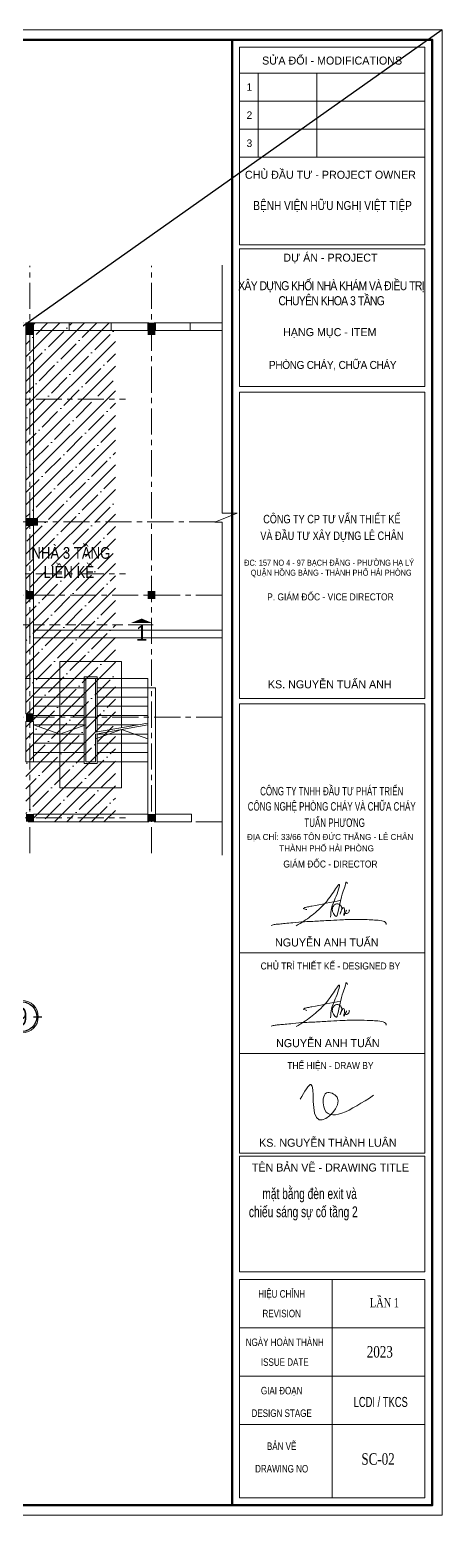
# Model space of a CAD drawing. Header units: millimetres. Extents: x 1109421 to 1726579, y -247837 to 144927.
# Drawn here: x 1685324 to 1697138, y -191397 to -148822 of the extents above; entities that cross this region are included whole.
import ezdxf
from ezdxf.enums import TextEntityAlignment as Align

# ---------------------------------------------------------------- set-up
doc = ezdxf.new("R2010")
doc.units = ezdxf.units.MM
doc.header["$LTSCALE"] = 600
doc.header["$MEASUREMENT"] = 0
doc.linetypes.add('CENTER', pattern=[2, 1.25, -0.25, 0.25, -0.25])
doc.linetypes.add('HIDDEN', pattern=[0.375, 0.25, -0.125])
doc.layers.get('0').update_dxf_attribs({"lineweight": 0})
doc.layers.get('Defpoints').update_dxf_attribs({"lineweight": 0})
for name, color, linetype, lineweight in [('08. Net Text', 3, 'Continuous', 13), ('cat1', 30, 'Continuous', 50), ('Form', 7, 'Continuous', 9), ('hatch1', 136, 'Continuous', 9), ('Khungten_LCDI', 7, 'Continuous', 25), ('LC ISO', 153, 'Continuous', 13), ('LC Khac', 4, 'Continuous', 9), ('LC MANH DUT', 35, 'HIDDEN', 5), ('LC Text1', 3, 'Continuous', 20), ('LC Text2', 7, 'Continuous', 25), ('text', 1, 'Continuous', 20), ('thay1', 63, 'Continuous', 18), ('truc', 76, 'CENTER', 9)]:
    doc.layers.add(name, color=color, linetype=linetype, lineweight=lineweight)
doc.layers.add('KCS_Plotter', color=11, linetype='Continuous', plot=False)
doc.styles.add('EG 1', font='VHAVANB.TTF')
doc.styles.add('Khungten', font='VHAVAN.TTF', dxfattribs={"width": 0.9, "height": 5000})
doc.styles.add('LC 1', font='VHAVANB.TTF')
doc.styles.add('T2', font='VHARIAL.TTF', dxfattribs={"width": 0.8})
doc.styles.add('Tahoma', font='tahoma.ttf')
doc.styles.add('text', font='hoatbif.shx', dxfattribs={"width": 0.7})
doc.styles.add('Text Khung Ten', font='VHAVAN.TTF')
doc.styles.add('Title', font='VHBLACK.TTF')
doc.styles.add('VnAvantH', font='VHAVANB.TTF', dxfattribs={"width": 0.6})
doc.styles.add('VnTimeH', font='VHTIME.TTF')

# ---------------------------------------------------------------- blocks, each defined once
blk = doc.blocks.new('A$Cb3b0a436')
blk.add_spline([(398.58, 83.19), (400.76, 86.14), (402.39, 79.07), (405.96, 83.58), (403.87, 84.43), (403.32, 81.64), (413.27, 83.97)], degree=3)
at = {"layer": 'Defpoints', "color": 0, "lineweight": 0}
blk.add_lwpolyline([(6.98, 0), (6.98, 297), (426.98, 297), (426.98, 0)], close=True, dxfattribs=at)
at = {"layer": 'Form', "color": 7, "end_tangent": (0, 0, 1)}
for points in [[(397.78, 117.86, 0), (399.35, 118.79, 0), (401.92, 120.77, 0), (405.02, 124.27, 0), (406.4, 126.14, 0), (405.62, 123.35, 0), (404.87, 121.39, 0), (404.66, 119.57, 0)], [(408.08, 126.29, 0), (407.87, 126.58, 0), (407.79, 126.55, 0), (407.71, 126.39, 0), (407.67, 126.21, 0), (407.18, 124.75, 0), (406.02, 120.01, 0), (405.87, 119.75, 0), (405.69, 119.77, 0), (405.51, 119.93, 0), (405.28, 120.3, 0), (405.04, 120.9, 0), (405.14, 121.65, 0), (405.63, 122.16, 0), (406.54, 122.06, 0), (406.81, 121.73, 0), (406.92, 121.32, 0), (406.78, 120.78, 0), (406.57, 120.16, 0), (406.97, 121.22, 0), (407.31, 121.45, 0), (407.45, 121.22, 0), (407.42, 120.63, 0), (407.33, 119.94, 0), (407.87, 121.01, 0), (407.72, 120.28, 0), (408.11, 120.4, 0), (408.3, 120.61, 0), (408.41, 120.81, 0), (408.43, 120.95, 0), (408.31, 121.04, 0)], [(399.96, 121.08, 0), (399.58, 121.17, 0), (399.22, 121.33, 0), (399.44, 121.47, 0), (399.65, 121.53, 0), (400.09, 121.63, 0), (400.91, 121.79, 0), (406.69, 122.95, 0)], [(392.8, 117.94, 0), (393.62, 118.12, 0), (394.44, 118.21, 0), (395.57, 118.31, 0), (397.13, 118.46, 0), (399.48, 118.66, 0), (401.14, 118.74, 0), (404.08, 118.9, 0), (406.53, 119.03, 0), (409.43, 119.14, 0), (412.01, 119.09, 0), (413.46, 119.01, 0), (414.89, 118.86, 0), (415.77, 118.32, 0), (415.77, 118.13, 0)], [(397.78, 97.72, 0), (399.35, 98.65, 0), (401.92, 100.63, 0), (405.02, 104.13, 0), (406.4, 106.01, 0), (405.62, 103.22, 0), (404.87, 101.25, 0), (404.66, 99.43, 0)], [(408.08, 106.15, 0), (407.87, 106.44, 0), (407.79, 106.42, 0), (407.71, 106.26, 0), (407.67, 106.08, 0), (407.18, 104.61, 0), (406.02, 99.87, 0), (405.87, 99.61, 0), (405.69, 99.63, 0), (405.51, 99.79, 0), (405.28, 100.16, 0), (405.04, 100.76, 0), (405.14, 101.51, 0), (405.63, 102.03, 0), (406.54, 101.92, 0), (406.81, 101.59, 0), (406.92, 101.18, 0), (406.78, 100.64, 0), (406.57, 100.02, 0), (406.97, 101.08, 0), (407.31, 101.31, 0), (407.45, 101.08, 0), (407.42, 100.5, 0), (407.33, 99.81, 0), (407.87, 100.87, 0), (407.72, 100.14, 0), (408.11, 100.26, 0), (408.3, 100.47, 0), (408.41, 100.68, 0), (408.43, 100.82, 0), (408.31, 100.91, 0)], [(399.96, 100.94, 0), (399.58, 101.04, 0), (399.22, 101.2, 0), (399.44, 101.33, 0), (399.65, 101.4, 0), (400.09, 101.5, 0), (400.91, 101.66, 0), (406.69, 102.81, 0)], [(392.8, 97.8, 0), (393.62, 97.98, 0), (394.44, 98.07, 0), (395.57, 98.17, 0), (397.13, 98.32, 0), (399.48, 98.53, 0), (401.14, 98.6, 0), (404.08, 98.76, 0), (406.53, 98.89, 0), (409.43, 99, 0), (412.01, 98.95, 0), (413.46, 98.87, 0), (414.89, 98.72, 0), (415.77, 98.19, 0), (415.77, 98, 0)]]:
    blk.add_spline(points, degree=3, dxfattribs=at)
at = {"layer": 'Khungten_LCDI', "color": 5, "lineweight": 60}
blk.add_line((384.98, 295), (384.98, 2), dxfattribs=at)
at = {"layer": 'Khungten_LCDI', "color": 5, "lineweight": 25}
blk.add_line((424.98, 2), (424.98, 295), dxfattribs=at)
at = {"layer": 'Khungten_LCDI', "color": 9, "lineweight": 15}
for p, q in [((386.48, 288.33), (423.48, 288.33)), ((390.21, 288.33), (390.21, 271.49)), ((401.91, 288.33), (401.91, 271.49)), ((386.48, 282.72), (423.48, 282.72)), ((386.48, 277.1), (423.48, 277.1)), ((386.48, 271.49), (423.48, 271.49)), ((404.98, 47.17), (404.98, 3.5)), ((423.48, 37.5), (386.48, 37.5)), ((423.48, 27.83), (386.48, 27.83)), ((423.48, 18.17), (386.48, 18.17))]:
    blk.add_line(p, q, dxfattribs=at)
at = {"layer": 'Khungten_LCDI', "color": 5, "lineweight": 60}
blk.add_lwpolyline([(18.98, 2), (18.98, 295), (424.98, 295), (424.98, 2)], close=True, dxfattribs=at)
at = {"layer": 'Khungten_LCDI', "color": 9, "lineweight": 15}
for points in [[(386.48, 253.96), (423.48, 253.96), (423.48, 293.52), (386.48, 293.52)], [(386.48, 225.64), (423.48, 225.64), (423.48, 253.18), (386.48, 253.18)], [(386.48, 112.45), (423.48, 112.45), (423.48, 162.24), (386.48, 162.24)], [(386.48, 112.45), (423.48, 112.45), (423.48, 92.31), (386.48, 92.31)], [(386.48, 72.4), (423.48, 72.4), (423.48, 92.31), (386.48, 92.31)], [(386.48, 48.67), (423.48, 48.67), (423.48, 71.83), (386.48, 71.83)], [(386.48, 3.5), (423.48, 3.5), (423.48, 47.17), (386.48, 47.17)]]:
    blk.add_lwpolyline(points, close=True, dxfattribs=at)
for points in [[(423.48, 184.76), (423.48, 224.51), (386.48, 224.51), (386.48, 184.76)], [(386.48, 184.76), (386.48, 184.76), (386.48, 163.3), (423.48, 163.3), (423.48, 184.76)]]:
    blk.add_lwpolyline(points, dxfattribs=at)
at = {"color": 7}
for s, style, p in [('söa ®æi - modifications', 'Khungten', (404.98, 290.03)), ('chñ ®Çu t\xad - project owner', 'Khungten', (404.64, 267.2)), ('dù ¸n - project', 'Khungten', (404.64, 250.63)), ('h¹ng môc - item', 'Khungten', (404.51, 235.74)), ('ks. nguyÔn tuÊn anh', 'VnAvantH', (404.51, 165.33)), ('nguyÔn anh tuÊn', 'VnAvantH', (403.92, 113.72)), ('nguyÔn anh tuÊn', 'VnAvantH', (404.13, 93.59)), ('ks. NGUYÔN thµnh lu©n', 'VnAvantH', (404.13, 73.68)), ('tªn b¶n vÏ - drawing title', 'Khungten', (404.64, 68.73))]:
    blk.add_text(s, height=1.6, dxfattribs=dict(at, style=style)).set_placement(p, align=Align.CENTER)
for s, height, style, width, p in [('c«ng ty cp t\xad vÊn thiÕt kÕ', 1.7, 'Title', 0.8, (404.93, 198.31)), ('vµ ®Çu t\xad x©y dùng lª ch©n', 1.7, 'Title', 0.8, (404.93, 194.98)), ('P. gi¸m ®èc - VICE director', 1.4, 'Khungten', 0.9, (404.64, 182.91)), ('C¤NG TY TNHH §ÇU T¦ PH¸T TRIÓN', 1.7, 'Title', 0.7, (404.9, 143.92)), ('C¤NG NGHÖ PHßNG CH¸Y Vµ CH÷A CH¸Y', 1.7, 'Title', 0.7, (404.9, 140.87)), ('TUÊN PH¦¥NG', 1.7, 'Title', 0.7, (405.48, 137.62)), ('gi¸m ®èc - director', 1.4, 'Khungten', 0.9, (404.64, 129.5)), ('CHñ TR× THIÕT KÕ - DESIGNED BY', 1.4, 'Khungten', 0.9, (404.64, 109.12)), ('thÓ hiÖn - draw by', 1.4, 'Khungten', 0.9, (404.64, 89.21)), ('hiÖu chØnh', 1.5, 'Khungten', 0.8, (394.9, 43.51)), ('revision', 1.5, 'Khungten', 0.8, (394.9, 39.59)), ('ngµy hoµn thµnh', 1.5, 'Khungten', 0.8, (395.52, 33.84)), ('issue date', 1.5, 'Khungten', 0.8, (395.52, 29.88)), ('giai ®o¹n', 1.5, 'Khungten', 0.8, (394.9, 24.17)), ('lcdi / tkcs', 2, 'Title', 0.7, (414.69, 21.66)), ('design stage', 1.5, 'Khungten', 0.8, (394.9, 19.67)), ('b¶n vÏ', 1.5, 'Khungten', 0.8, (394.9, 13.06)), ('drawing nO', 1.5, 'Khungten', 0.8, (394.9, 8.56))]:
    blk.add_text(s, height=height, dxfattribs=dict(at, style=style, width=width)).set_placement(p, align=Align.CENTER)
at = {"color": 7, "style": 'Khungten'}
for s, p in [('§ÞA CHØ: 33/66 T¤N §øC TH¾NG - L£ CH¢N', (387.99, 135.02)), ('THµNH PHè H¶I PHßNG', (394.43, 132.73))]:
    blk.add_text(s, height=1.2, dxfattribs=at).set_placement(p)
at = {"color": 4, "attachment_point": 5, "style": 'Khungten'}
for s, insert, char_height, width in [('{\\f.VnArialH|b0|i0|c0|p34;\\W0.8;bÖnh viÖn h÷u nghÞ viÖt tiÖp}', (405.07, 261.65), 1.8, 32.9179), ('{\\f.VnArialH|b0|i0|c0|p34;\\W0.83;\\T0.9;x©y dùng khèi nhµ kh¸m vµ ®iÒu trÞ  \\Pchuyªn khoa 3 tÇng}', (404.8, 244.31), 1.8, 43.0788), ('{\\f.VnArialH|b0|i0|c0|p34;\\T0.95;PHßNG CH¸Y, CH÷A CH¸Y}', (405.07, 229.83), 1.6, 38.1543)]:
    blk.add_mtext(s, dxfattribs=dict(at, insert=insert, char_height=char_height, width=width))
at = {"color": 7, "insert": (404.79, 191.04), "char_height": 1.2, "attachment_point": 2, "style": 'Khungten'}
blk.add_mtext_dynamic_manual_height_columns('{\\W0.8;®c: 157 no 4 - 97 b¹ch ®»ng - ph\xadêng h¹ lý   quËn hång bµng - thµnh phè h¶i phßng} ', width=34.2165, gutter_width=0.25, heights=[0], dxfattribs=at)
at = {"color": 7, "style": 'Khungten', "width": 0.8}
for tag, p in [('REVISION', (413.97, 41.04)), ('NGAYHT', (414.44, 32.41))]:
    blk.add_attdef(tag, text='', height=2, dxfattribs=at).set_placement(p, align=Align.CENTER)
at = {"layer": '08. Net Text', "color": 7, "style": 'Text Khung Ten'}
blk.add_text('1', height=1.5, dxfattribs=at).set_placement((387.9, 284.79))
at = {"layer": '08. Net Text', "color": 7, "ltscale": 2, "style": 'Text Khung Ten'}
for s, p in [('2', (387.9, 279.17)), ('3', (387.9, 273.56))]:
    blk.add_text(s, height=1.5, dxfattribs=at).set_placement(p)
at = {"layer": 'LC Text1', "style": 'Title', "width": 1.485915}
for tag, p, p2 in [('TENBANVE1', (388.11, 59.64), (422.38, 59.64)), ('TENBANVE2', (388.11, 52.88), (422.38, 52.88))]:
    blk.add_attdef(tag, text='', height=2.5, dxfattribs=at).set_placement(p, p2, align=Align.FIT)
at = {"layer": 'LC Text1', "style": 'Title', "width": 0.7}
blk.add_attdef('SOBANVE', text='', height=2.5, dxfattribs=at).set_placement((414.6, 9.54), align=Align.CENTER)
blk = doc.blocks.new('t 2')
at = {"layer": 'LC Khac'}
for points in [[(-3380, -1984), (-3600, -1984), (-3600, -1634), (-3380, -1634)], [(110, -1984), (-110, -1984), (-110, -1634), (110, -1634)], [(-3600, -7448), (-3600, -7228), (-3250, -7228), (-3250, -7448)], [(-3380, -9544), (-3600, -9544), (-3600, -9324), (-3380, -9324)], [(110, -9544), (-110, -9544), (-110, -9324), (110, -9324)], [(-3380, -13058), (-3600, -13058), (-3600, -12838), (-3380, -12838)], [(-3380, -15934), (-3600, -15934), (-3600, -15714), (-3380, -15714)], [(110, -15934), (-110, -15934), (-110, -15714), (110, -15714)]]:
    blk.add_hatch(color=256, dxfattribs=at).paths.add_polyline_path(points)
at = {"layer": 'LC Khac', "ltscale": 5}
for p, q in [((-2630, -11344), (-2630, -14964)), ((-3380, -11829), (-1930, -11829)), ((-1880, -11829), (-1880, -14214)), ((-1880, -11829), (-1880, -11829)), ((-1610, -11829), (-1880, -11829)), ((-1610, -13369), (-1610, -11829)), ((-1560, -11829), (-110, -11829)), ((-110, -12094), (-110, -11829)), ((-3380, -12094), (-1930, -12094)), ((-1880, -12094), (-1880, -12094)), ((-1560, -12094), (-110, -12094)), ((-110, -15714), (-110, -12094)), ((-110, -12094), (110, -12094)), ((110, -15714), (110, -12094)), ((-3380, -12359), (-1930, -12359)), ((-3380, -12624), (-1930, -12624)), ((-1880, -12359), (-1880, -12359)), ((-1560, -12359), (-110, -12359)), ((-1560, -12624), (-110, -12624)), ((-3380, -12889), (-1930, -12889)), ((-3380, -13154), (-1930, -13154)), ((-1610, -13369), (-110, -13104)), ((-1610, -13419), (-110, -13154)), ((-1560, -12889), (-110, -12889)), ((-1560, -13154), (-398, -13154)), ((-3380, -13419), (-1930, -13419)), ((-1610, -14214), (-1610, -13419)), ((-1560, -13419), (-110, -13419)), ((-860, -14964), (-860, -13419)), ((-3380, -13684), (-1930, -13684)), ((-3380, -13949), (-1930, -13949)), ((-1560, -13684), (-110, -13684)), ((-1560, -13949), (-110, -13949)), ((-3380, -14214), (-1930, -14214)), ((-1880, -14214), (-1610, -14214)), ((-1560, -14214), (-110, -14214)), ((-1560, -14214), (-110, -14214)), ((-2630, -14964), (-860, -14964))]:
    blk.add_line(p, q, dxfattribs=at)
for points in [[(-3381, -7444), (-3601, -7444), (-3601, -1637), (-3381, -1637)], [(-3380, -1854), (-2360, -1854), (-2360, -1634), (-3380, -1634)], [(-2360, -1854), (-1160, -1854), (-1160, -1634), (-2360, -1634)], [(-1160, -1854), (-110, -1854), (-110, -1634), (-1160, -1634)], [(110, -1854), (1100, -1854), (1100, -1634), (110, -1634)], [(1100, -1854), (2019, -1854), (2019, -1634), (1100, -1634)], [(-3601, -7444), (-3380, -7444), (-3380, -9544), (-3601, -9544)], [(-3600, -12838), (-3380, -12838), (-3380, -9544), (-3600, -9544)], [(-3600, -13058), (-3600, -14214), (-3380, -14214), (-3380, -13058)], [(-3380, -15934), (-110, -15934), (-110, -15714), (-3380, -15714)], [(110, -15934), (1145, -15934), (1145, -15714), (110, -15714)]]:
    blk.add_lwpolyline(points, close=True, dxfattribs=at)
for points in [[(2019, -10438), (-3380, -10438), (-3380, -10658), (2019, -10658)], [(-860, -13287), (-860, -14964), (-2630, -14964), (-2630, -11344), (-860, -11344), (-860, -13236)], [(-1560, -13411), (-1560, -14264), (-1930, -14264), (-1930, -11779), (-1560, -11779), (-1560, -13360)], [(-3380, -13154), (-2630, -13419), (-1880, -13154)], [(-1610, -13552), (-860, -13287), (-110, -13552)]]:
    blk.add_lwpolyline(points, dxfattribs=at)
at = {"layer": 'thay1', "ltscale": 5}
blk.add_lwpolyline([(2019, 15), (2019, -7089), (2447, -7089), (1812, -7342), (2019, -7342), (2019, -16886)], dxfattribs=at)
at = {"layer": 'truc'}
for p, q in [((-3490, -16837), (-3490, 0)), ((0, -16837), (0, 0)), ((1825, -7337), (-3881, -7338)), ((2019, -9437), (-3881, -9438)), ((2023, -12938), (-3881, -12938)), ((2019, -15934), (-3600, -15934))]:
    blk.add_line(p, q, dxfattribs=at)
blk.add_lwpolyline([(2019, -1634), (-3881, -1634)], dxfattribs=at)
blk = doc.blocks.new('KyHieu TrucDinhVi')
at = {"color": 7, "lineweight": 30}
for p, q in [((0, 2.36), (0, 4)), ((-2.36, 0), (-4, 0)), ((2.36, 0), (4, 0)), ((0, -2.36), (0, -4))]:
    blk.add_line(p, q, dxfattribs=at)
blk.add_circle((0, 0), 3.3)
blk.add_circle((0, 0), 3, dxfattribs=at)
at = {"ltscale": 20, "style": 'Tahoma'}
blk.add_attdef('AA', text='', height=3, dxfattribs=at).set_placement((0, 0), align=Align.MIDDLE_CENTER)
blk = doc.blocks.new('cat11')
at = {"layer": 'LC Khac', "color": 1, "ltscale": 2}
blk.add_line((0, 0), (0, 485), dxfattribs=at)
blk.add_lwpolyline([(-134, 243, 0, 471, 0), (-37, 243, 275, 275, 0)], format="xyseb", dxfattribs=at)
at = {"ltscale": 2, "style": 'LC 1'}
blk.add_attdef('A', text='', height=330, dxfattribs=at).set_placement((179, 243), align=Align.MIDDLE_CENTER)

msp = doc.modelspace()

# ---------------------------------------------------------------- hatches: boundary and pattern name
at = {"layer": 'hatch1'}
h = msp.add_hatch(dxfattribs=at)
h.set_pattern_fill('ANSI35', color=256, scale=2000)
h.set_pattern_definition([(45, (-404792.06, -214567.04), (-353.55339, 353.55339), []), (45, (-404438.5, -214567.04), (-353.55339, 353.55339), [625, -125, 0, -125])])
h.paths.add_polyline_path([(1687776, -157225.7), (1685214.2, -157225.7), (1685214.2, -171522.7), (1687776, -171522.7)])
h.paths.add_polyline_path([(1685647.4, -164631.6), (1687335, -164631.6), (1687335, -163908.4), (1685647.4, -163908.4)], flags=24)
h.paths.add_polyline_path([(1685249.3, -164112), (1687756.6, -164112), (1687756.6, -163380.6), (1685249.3, -163380.6)], flags=24)

# ---------------------------------------------------------------- linework, layer by layer
at = {"layer": 'KCS_Plotter'}
msp.add_line((1697138.2, -148821.8), (1636931.1, -191396.9), dxfattribs=at)
at = {"layer": 'LC MANH DUT', "ltscale": 2}
msp.add_line((1639544.8, -165879), (1688200.9, -165879), dxfattribs=at)
at = {"layer": 'truc'}
for p, q in [((1641096.9, -159412.7), (1688067.6, -159412.7)), ((1641096.9, -164412.7), (1688067.6, -164412.7)), ((1641096.9, -167412.7), (1688067.6, -167412.7)), ((1641096.9, -171412.7), (1688067.6, -171412.7))]:
    msp.add_line(p, q, dxfattribs=at)

# ---------------------------------------------------------------- block references
at = {"xscale": 143.35021493995, "yscale": 143.35021493995, "zscale": 143.35021493995}
msp.add_blockref('A$Cb3b0a436', (1635929.9, -191396.9), dxfattribs=at)
at = {"layer": 'cat1'}
msp.add_blockref('t 2', (1688814.6, -155588.3), dxfattribs=at)
at = {"layer": 'LC ISO'}
ref = msp.add_blockref('KyHieu TrucDinhVi', (1685104.2, -177108.4), dxfattribs=dict(at, xscale=140.8352653944289, yscale=140.8352653944289, zscale=140.8352653944289))
ref.add_attrib('AA', '9', dxfattribs={"layer": '0', "ltscale": 20, "height": 507, "style": 'EG 1', "width": 0.8}).set_placement((1685104.2, -177108.4), align=Align.MIDDLE_CENTER)
at = {"layer": 'thay1'}
ref = msp.add_blockref('cat11', (1688856.3, -165879), dxfattribs=dict(at, xscale=1.35, yscale=-1.35, zscale=1.35, rotation=270))
ref.add_attrib('A', '1', dxfattribs={"layer": '0', "ltscale": 2, "height": 445.5, "style": 'LC 1'}).set_placement((1688528.6, -166111.5), align=Align.MIDDLE_CENTER)

# ---------------------------------------------------------------- texts
at = {"insert": (1691551.1, -182023), "char_height": 311.742, "attachment_point": 1, "style": 'text'}
msp.add_mtext_dynamic_manual_height_columns('\\pi434.50057;mÆt b»ng ®Ìn exit vµ \\P\\pi50.01866;chiÕu s¸ng sù cè tÇng 2', width=4817.734, gutter_width=1558.7, heights=[0], dxfattribs=at)
at = {"layer": 'LC Text2', "style": 'T2', "width": 0.8}
for s, p in [('nhµ 3 tÇng', (1685371.2, -163984.4)), ('liÒn kÒ', (1685721.3, -164533.4))]:
    msp.add_text(s, height=337.5, dxfattribs=at).set_placement(p)
at = {"layer": 'text', "style": 'VnTimeH', "width": 0.75}
for s, height, p in [('lÇn 1', 263.64, (1695063.2, -185436.2)), ('2023', 329.55, (1694976.9, -186877.2)), ('sc-02', 329.55, (1694822.2, -189948.3))]:
    msp.add_text(s, height=height, dxfattribs=at).set_placement(p)

doc.saveas('drawing.dxf')
